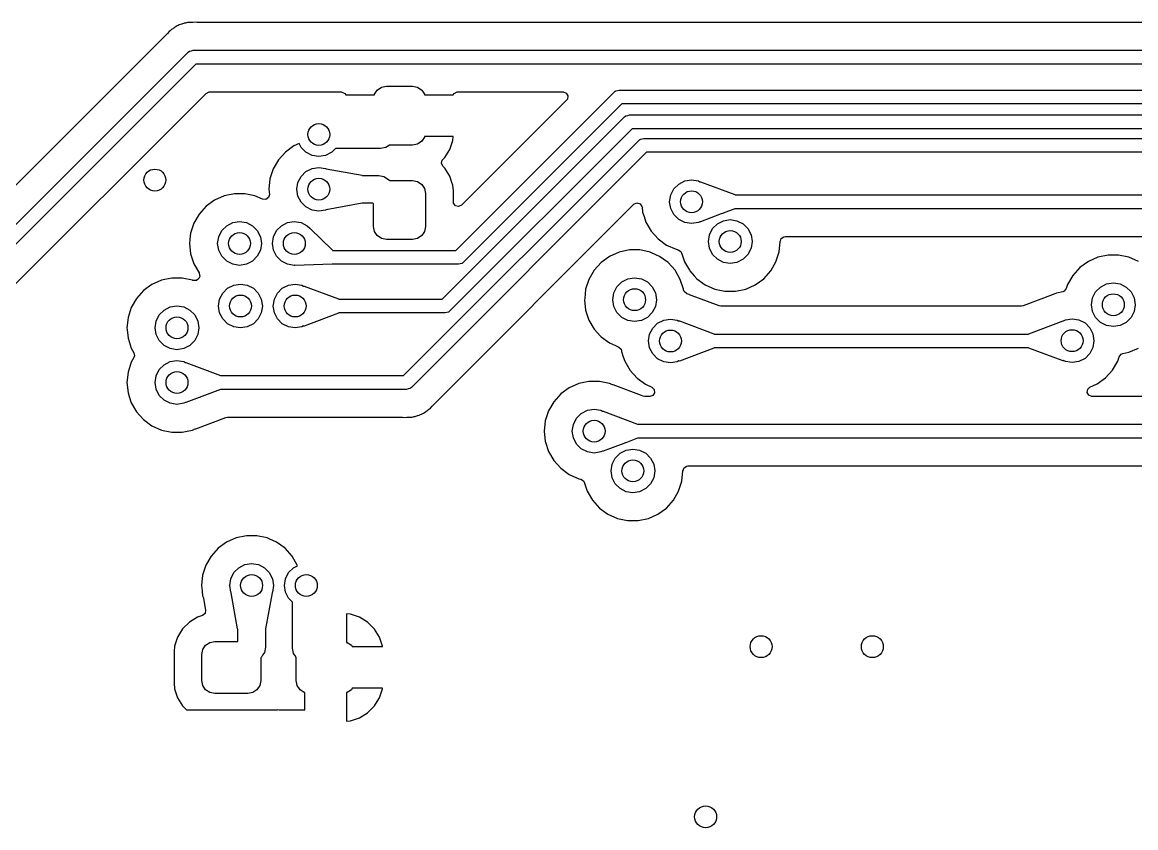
# Model space of a CAD drawing. Extents: x 106.8 to 191.4, y -142.2 to -57.6.
# Drawn here: x 126.24 to 146.58, y -91.29 to -76.58 of the extents above; entities that cross this region are included whole.
import ezdxf

# ---------------------------------------------------------------- set-up
doc = ezdxf.new("R2010")
doc.units = 0
doc.layers.add('BLACK', color=7, linetype='CONTINUOUS')

msp = doc.modelspace()

# ---------------------------------------------------------------- linework, layer by layer
at = {"layer": 'BLACK', "linetype": 'CONTINUOUS'}
for p, q in [((129.054, -76.6547), (129.016, -76.6818)), ((129.075, -76.6461), (129.054, -76.6547)), ((129.088, -76.64), (129.075, -76.6461)), ((129.108, -76.6281), (129.088, -76.64)), ((129.152, -76.6152), (129.108, -76.6281)), ((129.16, -76.6126), (129.152, -76.6152)), ((129.203, -76.5956), (129.16, -76.6126)), ((129.226, -76.5926), (129.203, -76.5956)), ((129.24, -76.5898), (129.226, -76.5926)), ((129.262, -76.5833), (129.24, -76.5898)), ((129.308, -76.5819), (129.262, -76.5833)), ((129.317, -76.5812), (129.308, -76.5819)), ((129.32, -76.5808), (129.317, -76.5812)), ((129.322, -76.5805), (129.32, -76.5808)), ((129.32, -76.5808), (129.32, -76.5808)), ((129.351, -76.5805), (129.322, -76.5805)), ((129.354, -76.5805), (129.351, -76.5805)), ((129.357, -76.5804), (129.354, -76.5805)), ((129.423, -76.5783), (129.357, -76.5804)), ((129.423, -76.5784), (129.423, -76.5783)), ((129.423, -76.5783), (129.423, -76.5783)), ((129.442, -76.5805), (129.423, -76.5784)), ((155.496, -76.5805), (129.442, -76.5805)), ((128.889, -76.7908), (124.383, -81.2962)), ((128.894, -76.7846), (128.889, -76.7908)), ((128.924, -76.7491), (128.894, -76.7846)), ((128.943, -76.7353), (128.924, -76.7491)), ((128.953, -76.7264), (128.943, -76.7353)), ((128.97, -76.7099), (128.953, -76.7264)), ((129.009, -76.6864), (128.97, -76.7099)), ((129.016, -76.6818), (129.009, -76.6864)), ((124.568, -81.8304), (129.273, -77.1262)), ((129.273, -77.1262), (129.291, -77.1126)), ((129.291, -77.1126), (129.294, -77.1092)), ((129.294, -77.1092), (129.296, -77.1084)), ((129.296, -77.1084), (129.301, -77.1045)), ((129.301, -77.1045), (129.332, -77.0979)), ((129.332, -77.0979), (129.362, -77.089)), ((129.362, -77.089), (156.644, -77.089)), ((129.415, -77.343), (124.711, -82.0472)), ((156.646, -77.343), (129.415, -77.343)), ((125.094, -82.3827), (129.6, -77.8772)), ((129.6, -77.8772), (129.654, -77.8518)), ((129.654, -77.8518), (129.662, -77.8515)), ((129.662, -77.8515), (132.068, -77.8515)), ((132.068, -77.8515), (132.124, -77.8721)), ((132.124, -77.8721), (132.133, -77.8805)), ((132.133, -77.8805), (132.153, -77.9029)), ((132.676, -77.893), (132.728, -77.816)), ((132.728, -77.816), (132.805, -77.7645)), ((132.805, -77.7645), (132.896, -77.7464)), ((132.896, -77.7464), (133.371, -77.7464)), ((133.371, -77.7464), (133.461, -77.7645)), ((133.461, -77.7645), (133.539, -77.816)), ((133.539, -77.816), (133.59, -77.893)), ((134.113, -77.9029), (134.133, -77.8805)), ((134.133, -77.8805), (134.186, -77.8523)), ((134.16, -80.7466), (137.053, -77.8532)), ((134.186, -77.8523), (134.198, -77.8515)), ((134.198, -77.8515), (136.124, -77.8515)), ((136.124, -77.8515), (136.18, -77.8721)), ((136.18, -77.8721), (136.21, -77.9241)), ((137.053, -77.8532), (137.072, -77.8396)), ((137.072, -77.8396), (137.075, -77.8362)), ((137.075, -77.8362), (137.077, -77.8354)), ((137.077, -77.8354), (137.082, -77.8315)), ((137.082, -77.8315), (137.113, -77.8249)), ((137.113, -77.8249), (137.143, -77.816)), ((137.143, -77.816), (161.665, -77.816)), ((132.153, -77.9029), (132.674, -77.9029)), ((132.674, -77.9029), (132.676, -77.893)), ((133.59, -77.893), (133.592, -77.9029)), ((133.592, -77.9029), (134.113, -77.9029)), ((136.186, -78.0016), (134.267, -79.9208)), ((137.196, -78.07), (134.302, -80.9634)), ((136.2, -77.9834), (136.186, -78.0016)), ((136.21, -77.9241), (136.2, -77.9834)), ((161.718, -78.07), (137.196, -78.07)), ((137.26, -78.2936), (137.263, -78.2902)), ((137.263, -78.2902), (137.265, -78.2894)), ((137.265, -78.2894), (137.27, -78.2855)), ((137.27, -78.2855), (137.301, -78.2789)), ((137.301, -78.2789), (137.331, -78.27)), ((137.331, -78.27), (162.845, -78.27)), ((133.913, -81.6356), (137.241, -78.3072)), ((137.241, -78.3072), (137.26, -78.2936)), ((133.59, -78.6748), (133.539, -78.7518)), ((133.592, -78.6649), (133.59, -78.6748)), ((134.113, -78.6649), (133.592, -78.6649)), ((137.384, -78.524), (134.055, -81.8524)), ((134.106, -78.7357), (134.113, -78.6649)), ((162.915, -78.524), (137.384, -78.524)), ((137.563, -78.7083), (137.593, -78.6994)), ((137.593, -78.6994), (164.499, -78.6994)), ((131.203, -78.8379), (131.049, -78.9501)), ((131.301, -78.7945), (131.203, -78.8379)), ((131.336, -78.8646), (131.301, -78.7945)), ((131.425, -78.9531), (131.336, -78.8646)), ((131.965, -78.8835), (131.895, -78.9531)), ((132.788, -78.8835), (131.965, -78.8835)), ((132.885, -78.8642), (132.788, -78.8835)), ((132.949, -78.8214), (132.885, -78.8642)), ((133.371, -78.8214), (132.949, -78.8214)), ((133.207, -83.0326), (137.503, -78.7366)), ((133.461, -78.8033), (133.371, -78.8214)), ((133.539, -78.7518), (133.461, -78.8033)), ((133.959, -79.0494), (134.051, -78.9011)), ((134.051, -78.9011), (134.106, -78.7357)), ((137.503, -78.7366), (137.522, -78.723)), ((137.522, -78.723), (137.525, -78.7196)), ((137.525, -78.7196), (137.527, -78.7188)), ((137.527, -78.7188), (137.532, -78.7149)), ((137.532, -78.7149), (137.563, -78.7083)), ((130.921, -79.0921), (130.825, -79.2574)), ((131.049, -78.9501), (130.921, -79.0921)), ((131.536, -79.0099), (131.425, -78.9531)), ((131.66, -79.0295), (131.536, -79.0099)), ((131.784, -79.0099), (131.66, -79.0295)), ((131.895, -78.9531), (131.784, -79.0099)), ((137.646, -78.9534), (133.35, -83.2494)), ((133.899, -79.1537), (133.915, -79.0956)), ((133.915, -79.0956), (133.925, -79.0839)), ((133.925, -79.0839), (133.959, -79.0494)), ((164.495, -78.9534), (137.646, -78.9534)), ((130.825, -79.2574), (130.766, -79.4391)), ((131.336, -79.3939), (131.425, -79.3054)), ((131.425, -79.3054), (131.536, -79.2486)), ((131.536, -79.2486), (131.66, -79.229)), ((131.66, -79.229), (131.784, -79.2486)), ((131.784, -79.2486), (131.793, -79.2532)), ((131.793, -79.2532), (132.45, -79.3732)), ((133.925, -79.2082), (133.899, -79.1537)), ((133.96, -79.2431), (133.925, -79.2082)), ((134.051, -79.3915), (133.96, -79.2431)), ((130.766, -79.4391), (130.746, -79.629)), ((131.26, -79.629), (131.279, -79.5054)), ((131.279, -79.5054), (131.336, -79.3939)), ((132.45, -79.3732), (132.453, -79.375)), ((132.453, -79.375), (132.753, -79.375)), ((132.753, -79.375), (132.85, -79.3943)), ((132.85, -79.3943), (132.933, -79.4494)), ((132.933, -79.4494), (132.955, -79.4714)), ((132.955, -79.4714), (133.371, -79.4714)), ((133.371, -79.4714), (133.461, -79.4895)), ((133.461, -79.4895), (133.539, -79.541)), ((134.089, -79.5055), (134.051, -79.3915)), ((134.051, -79.3915), (134.051, -79.3915)), ((134.106, -79.557), (134.089, -79.5055)), ((138.232, -79.534), (138.343, -79.4772)), ((138.343, -79.4772), (138.467, -79.4576)), ((138.467, -79.4576), (138.591, -79.4772)), ((138.591, -79.4772), (138.621, -79.4928)), ((138.621, -79.4928), (138.622, -79.4921)), ((138.622, -79.4921), (138.631, -79.492)), ((138.631, -79.492), (139.26, -79.7278)), ((130.117, -79.7111), (129.93, -79.7508)), ((130.308, -79.7111), (130.117, -79.7111)), ((130.494, -79.7508), (130.308, -79.7111)), ((130.746, -79.629), (130.756, -79.7231)), ((131.279, -79.7526), (131.26, -79.629)), ((133.539, -79.541), (133.59, -79.618)), ((133.59, -79.618), (133.608, -79.7089)), ((133.608, -79.7089), (133.608, -80.3089)), ((134.117, -79.6592), (134.106, -79.557)), ((134.117, -79.7747), (134.117, -79.6592)), ((138.087, -79.734), (138.143, -79.6225)), ((138.143, -79.6225), (138.232, -79.534)), ((129.755, -79.8285), (129.601, -79.9407)), ((129.93, -79.7508), (129.755, -79.8285)), ((130.633, -79.8126), (130.494, -79.7508)), ((130.693, -79.8168), (130.633, -79.8126)), ((130.742, -79.7814), (130.693, -79.8168)), ((130.756, -79.7231), (130.742, -79.7814)), ((131.336, -79.8641), (131.279, -79.7526)), ((131.425, -79.9526), (131.336, -79.8641)), ((132.45, -79.8848), (131.793, -80.0048)), ((132.454, -79.883), (132.45, -79.8848)), ((132.648, -79.883), (132.454, -79.883)), ((132.658, -79.8931), (132.648, -79.883)), ((132.658, -80.3089), (132.658, -79.8931)), ((133.734, -83.5849), (137.414, -79.904)), ((134.117, -79.8587), (134.117, -79.7747)), ((134.12, -79.8814), (134.117, -79.8587)), ((134.154, -79.9307), (134.12, -79.8814)), ((137.414, -79.904), (137.469, -79.8786)), ((137.469, -79.8786), (137.527, -79.8941)), ((137.527, -79.8941), (137.562, -79.9434)), ((138.067, -79.8576), (138.087, -79.734)), ((138.087, -79.9812), (138.067, -79.8576)), ((139.26, -79.7278), (139.263, -79.7306)), ((139.263, -79.7306), (152.531, -79.7306)), ((129.473, -80.0827), (129.378, -80.248)), ((129.601, -79.9407), (129.473, -80.0827)), ((131.536, -80.0094), (131.425, -79.9526)), ((131.66, -80.029), (131.536, -80.0094)), ((131.784, -80.0094), (131.66, -80.029)), ((131.793, -80.0048), (131.784, -80.0094)), ((134.212, -79.9462), (134.154, -79.9307)), ((134.267, -79.9208), (134.212, -79.9462)), ((137.562, -79.9434), (137.564, -79.9569)), ((137.564, -79.9569), (137.574, -80.0475)), ((137.574, -80.0475), (137.599, -80.1248)), ((138.143, -80.0927), (138.087, -79.9812)), ((138.232, -80.1812), (138.143, -80.0927)), ((139.01, -80.0809), (138.631, -80.2232)), ((139.011, -80.0808), (139.01, -80.0809)), ((139.032, -80.0717), (139.011, -80.0808)), ((139.036, -80.0702), (139.032, -80.0717)), ((139.039, -80.0698), (139.036, -80.0702)), ((139.036, -80.0702), (139.036, -80.0702)), ((139.036, -80.0702), (139.036, -80.0702)), ((139.042, -80.0692), (139.039, -80.0698)), ((139.26, -79.9874), (139.042, -80.0692)), ((139.264, -79.9848), (139.26, -79.9874)), ((152.479, -79.9846), (139.264, -79.9846)), ((139.264, -79.9846), (139.264, -79.9848)), ((129.378, -80.248), (129.319, -80.4297)), ((129.888, -80.3845), (129.977, -80.296)), ((129.977, -80.296), (130.088, -80.2392)), ((130.088, -80.2392), (130.212, -80.2196)), ((130.212, -80.2196), (130.336, -80.2392)), ((130.336, -80.2392), (130.447, -80.296)), ((130.447, -80.296), (130.536, -80.3845)), ((130.888, -80.3845), (130.976, -80.296)), ((130.976, -80.296), (131.088, -80.2392)), ((131.088, -80.2392), (131.212, -80.2196)), ((131.212, -80.2196), (131.335, -80.2392)), ((131.335, -80.2392), (131.447, -80.296)), ((131.447, -80.296), (131.493, -80.3422)), ((132.676, -80.3998), (132.658, -80.3089)), ((133.608, -80.3089), (133.59, -80.3998)), ((137.599, -80.1248), (137.633, -80.2292)), ((137.633, -80.2292), (137.728, -80.3945)), ((138.343, -80.238), (138.232, -80.1812)), ((138.467, -80.2576), (138.343, -80.238)), ((138.591, -80.238), (138.467, -80.2576)), ((138.621, -80.2224), (138.591, -80.238)), ((138.622, -80.2229), (138.621, -80.2224)), ((138.631, -80.2232), (138.622, -80.2229)), ((138.85, -80.349), (138.939, -80.2605)), ((138.939, -80.2605), (139.05, -80.2037)), ((139.05, -80.2037), (139.174, -80.1841)), ((139.174, -80.1841), (139.297, -80.2037)), ((139.297, -80.2037), (139.409, -80.2605)), ((139.409, -80.2605), (139.497, -80.349)), ((129.319, -80.4297), (129.306, -80.5461)), ((129.812, -80.6196), (129.832, -80.496)), ((129.832, -80.496), (129.888, -80.3845)), ((130.536, -80.3845), (130.593, -80.496)), ((130.593, -80.496), (130.612, -80.6196)), ((130.812, -80.6196), (130.831, -80.496)), ((130.831, -80.496), (130.888, -80.3845)), ((131.493, -80.3422), (131.495, -80.3415)), ((131.495, -80.3415), (131.503, -80.3448)), ((131.503, -80.3448), (131.91, -80.7432)), ((132.728, -80.4768), (132.676, -80.3998)), ((132.805, -80.5283), (132.728, -80.4768)), ((132.896, -80.5464), (132.805, -80.5283)), ((133.461, -80.5283), (133.371, -80.5464)), ((133.539, -80.4768), (133.461, -80.5283)), ((133.59, -80.3998), (133.539, -80.4768)), ((137.728, -80.3945), (137.856, -80.5365)), ((138.774, -80.5841), (138.793, -80.4605)), ((138.793, -80.4605), (138.85, -80.349)), ((139.497, -80.349), (139.554, -80.4605)), ((139.554, -80.4605), (139.574, -80.5841)), ((140.103, -80.5319), (140.151, -80.4965)), ((140.151, -80.4965), (140.175, -80.4931)), ((140.175, -80.4931), (152.232, -80.4931)), ((129.306, -80.5461), (129.299, -80.6196)), ((129.299, -80.6196), (129.319, -80.8095)), ((129.832, -80.7432), (129.812, -80.6196)), ((130.612, -80.6196), (130.593, -80.7432)), ((130.831, -80.7432), (130.812, -80.6196)), ((133.371, -80.5464), (132.896, -80.5464)), ((137.856, -80.5365), (138.01, -80.6487)), ((138.01, -80.6487), (138.185, -80.7264)), ((138.185, -80.7264), (138.221, -80.7341)), ((138.793, -80.7077), (138.774, -80.5841)), ((138.85, -80.8192), (138.793, -80.7077)), ((139.554, -80.7077), (139.497, -80.8192)), ((139.574, -80.5841), (139.554, -80.7077)), ((140.067, -80.774), (140.087, -80.5841)), ((140.087, -80.5841), (140.088, -80.5749)), ((140.087, -80.5841), (140.087, -80.5841)), ((140.088, -80.5749), (140.092, -80.5753)), ((140.092, -80.5753), (140.103, -80.5319)), ((129.319, -80.8095), (129.378, -80.9912)), ((129.888, -80.8547), (129.832, -80.7432)), ((129.977, -80.9432), (129.888, -80.8547)), ((130.536, -80.8547), (130.447, -80.9432)), ((130.593, -80.7432), (130.536, -80.8547)), ((130.888, -80.8547), (130.831, -80.7432)), ((130.976, -80.9432), (130.888, -80.8547)), ((131.91, -80.7432), (131.912, -80.7466)), ((131.912, -80.7466), (134.16, -80.7466)), ((136.97, -80.8559), (136.815, -80.9681)), ((137.144, -80.7782), (136.97, -80.8559)), ((137.331, -80.7385), (137.144, -80.7782)), ((137.522, -80.7385), (137.331, -80.7385)), ((137.709, -80.7782), (137.522, -80.7385)), ((137.827, -80.8307), (137.709, -80.7782)), ((137.883, -80.8559), (137.827, -80.8307)), ((138.038, -80.9681), (137.883, -80.8559)), ((138.221, -80.7341), (138.272, -80.766)), ((138.272, -80.766), (138.286, -80.7929)), ((138.286, -80.7929), (138.339, -80.9557)), ((138.939, -80.9077), (138.85, -80.8192)), ((139.05, -80.9645), (138.939, -80.9077)), ((139.409, -80.9077), (139.297, -80.9645)), ((139.497, -80.8192), (139.409, -80.9077)), ((140.008, -80.9557), (140.067, -80.774)), ((145.889, -80.8704), (145.714, -80.948)), ((146.075, -80.8307), (145.889, -80.8704)), ((146.266, -80.8307), (146.075, -80.8307)), ((146.453, -80.8704), (146.266, -80.8307)), ((146.628, -80.948), (146.453, -80.8704)), ((146.453, -80.8704), (146.453, -80.8704)), ((129.378, -80.9912), (129.473, -81.1565)), ((130.088, -81), (129.977, -80.9432)), ((130.212, -81.0196), (130.088, -81)), ((130.336, -81), (130.212, -81.0196)), ((130.447, -80.9432), (130.336, -81)), ((131.088, -81), (130.976, -80.9432)), ((131.212, -81.0196), (131.088, -81)), ((131.221, -81.0182), (131.212, -81.0196)), ((131.224, -81.0193), (131.221, -81.0182)), ((131.902, -81.0009), (131.224, -81.0193)), ((131.903, -81.0006), (131.902, -81.0009)), ((134.213, -81.0006), (131.903, -81.0006)), ((134.243, -80.9917), (134.213, -81.0006)), ((134.273, -80.9851), (134.243, -80.9917)), ((134.279, -80.9812), (134.273, -80.9851)), ((134.281, -80.9804), (134.279, -80.9812)), ((134.284, -80.977), (134.281, -80.9804)), ((134.302, -80.9634), (134.284, -80.977)), ((136.688, -81.11), (136.592, -81.2754)), ((136.815, -80.9681), (136.688, -81.11)), ((138.166, -81.11), (138.038, -80.9681)), ((138.261, -81.2754), (138.166, -81.11)), ((138.339, -80.9557), (138.355, -80.9835)), ((138.355, -80.9835), (138.428, -81.11)), ((138.428, -81.11), (138.435, -81.121)), ((138.435, -81.121), (138.516, -81.2117)), ((139.174, -80.9841), (139.05, -80.9645)), ((139.297, -80.9645), (139.174, -80.9841)), ((139.785, -81.263), (139.913, -81.121)), ((139.913, -81.121), (140.008, -80.9557)), ((145.56, -81.0603), (145.432, -81.2022)), ((145.714, -80.948), (145.56, -81.0603)), ((128.787, -81.2913), (128.612, -81.369)), ((128.974, -81.2516), (128.787, -81.2913)), ((129.165, -81.2516), (128.974, -81.2516)), ((129.351, -81.2913), (129.165, -81.2516)), ((129.359, -81.2946), (129.351, -81.2913)), ((129.351, -81.2913), (129.351, -81.2913)), ((129.365, -81.2969), (129.359, -81.2946)), ((129.425, -81.2969), (129.365, -81.2969)), ((129.471, -81.2583), (129.425, -81.2969)), ((129.476, -81.2493), (129.471, -81.2583)), ((129.473, -81.1565), (129.473, -81.1565)), ((129.473, -81.1565), (129.476, -81.1614)), ((129.476, -81.1614), (129.486, -81.2206)), ((129.486, -81.2206), (129.476, -81.2493)), ((136.592, -81.2754), (136.533, -81.4571)), ((137.103, -81.4119), (137.192, -81.3234)), ((137.192, -81.3234), (137.303, -81.2666)), ((137.303, -81.2666), (137.427, -81.247)), ((137.427, -81.247), (137.55, -81.2666)), ((137.55, -81.2666), (137.662, -81.3234)), ((137.662, -81.3234), (137.75, -81.4119)), ((138.32, -81.4571), (138.261, -81.2754)), ((138.516, -81.2117), (138.563, -81.263)), ((138.563, -81.263), (138.717, -81.3752)), ((139.631, -81.3752), (139.785, -81.263)), ((145.432, -81.2022), (145.336, -81.3676)), ((146.047, -81.3587), (146.171, -81.3392)), ((146.171, -81.3392), (146.294, -81.3587)), ((128.458, -81.4812), (128.33, -81.6232)), ((128.612, -81.369), (128.458, -81.4812)), ((129.848, -81.639), (129.905, -81.5275)), ((129.905, -81.5275), (129.993, -81.439)), ((129.993, -81.439), (130.105, -81.3822)), ((130.105, -81.3822), (130.229, -81.3626)), ((130.229, -81.3626), (130.352, -81.3822)), ((130.352, -81.3822), (130.464, -81.439)), ((130.464, -81.439), (130.552, -81.5275)), ((130.552, -81.5275), (130.609, -81.639)), ((130.848, -81.639), (130.904, -81.5275)), ((130.904, -81.5275), (130.993, -81.439)), ((130.993, -81.439), (131.104, -81.3822)), ((131.104, -81.3822), (131.228, -81.3626)), ((131.228, -81.3626), (131.352, -81.3822)), ((131.352, -81.3822), (131.382, -81.3978)), ((131.382, -81.3978), (131.383, -81.3971)), ((131.383, -81.3971), (131.392, -81.397)), ((131.392, -81.397), (132.021, -81.6328)), ((136.533, -81.4571), (136.515, -81.6278)), ((137.027, -81.647), (137.046, -81.5234)), ((137.046, -81.5234), (137.103, -81.4119)), ((137.75, -81.4119), (137.807, -81.5234)), ((137.807, -81.5234), (137.827, -81.647)), ((138.321, -81.4654), (138.32, -81.4571)), ((138.33, -81.4948), (138.321, -81.4654)), ((138.373, -81.5365), (138.33, -81.4948)), ((138.38, -81.5397), (138.373, -81.5365)), ((138.388, -81.543), (138.38, -81.5397)), ((138.425, -81.5549), (138.388, -81.543)), ((138.717, -81.3752), (138.892, -81.4529)), ((138.892, -81.4529), (139.078, -81.4926)), ((139.078, -81.4926), (139.269, -81.4926)), ((139.269, -81.4926), (139.456, -81.4529)), ((139.456, -81.4529), (139.631, -81.3752)), ((145.101, -81.5422), (145.085, -81.5476)), ((145.135, -81.5272), (145.101, -81.5422)), ((145.246, -81.5037), (145.135, -81.5272)), ((145.274, -81.4922), (145.246, -81.5037)), ((145.311, -81.4449), (145.274, -81.4922)), ((145.336, -81.3676), (145.311, -81.4449)), ((145.79, -81.6156), (145.847, -81.5041)), ((145.847, -81.5041), (145.936, -81.4156)), ((145.936, -81.4156), (146.047, -81.3587)), ((146.294, -81.3587), (146.406, -81.4156)), ((146.406, -81.4156), (146.494, -81.5041)), ((146.494, -81.5041), (146.551, -81.6156)), ((128.33, -81.6232), (128.235, -81.7885)), ((129.829, -81.7626), (129.848, -81.639)), ((130.609, -81.639), (130.629, -81.7626)), ((130.828, -81.7626), (130.848, -81.639)), ((132.021, -81.6328), (132.024, -81.6356)), ((132.024, -81.6356), (133.913, -81.6356)), ((136.515, -81.6278), (136.513, -81.647)), ((136.513, -81.647), (136.533, -81.8369)), ((137.046, -81.7706), (137.027, -81.647)), ((137.827, -81.647), (137.807, -81.7706)), ((138.426, -81.5552), (138.425, -81.5549)), ((138.425, -81.5549), (138.425, -81.5549)), ((138.427, -81.5555), (138.426, -81.5552)), ((138.974, -81.7605), (138.427, -81.5555)), ((138.427, -81.5555), (138.427, -81.5555)), ((145.07, -81.5512), (144.526, -81.7603)), ((145.085, -81.5476), (145.07, -81.5512)), ((145.771, -81.7392), (145.79, -81.6156)), ((145.79, -81.8628), (145.771, -81.7392)), ((146.551, -81.6156), (146.571, -81.7392)), ((146.571, -81.7392), (146.551, -81.8628)), ((128.235, -81.7885), (128.176, -81.9702)), ((128.689, -82.0365), (128.745, -81.925)), ((128.745, -81.925), (128.834, -81.8365)), ((128.834, -81.8365), (128.945, -81.7797)), ((128.945, -81.7797), (129.069, -81.7601)), ((129.069, -81.7601), (129.193, -81.7797)), ((129.193, -81.7797), (129.304, -81.8365)), ((129.304, -81.8365), (129.393, -81.925)), ((129.393, -81.925), (129.45, -82.0365)), ((129.848, -81.8862), (129.829, -81.7626)), ((129.905, -81.9977), (129.848, -81.8862)), ((130.609, -81.8862), (130.552, -81.9977)), ((130.629, -81.7626), (130.609, -81.8862)), ((130.848, -81.8862), (130.828, -81.7626)), ((130.904, -81.9977), (130.848, -81.8862)), ((132.021, -81.8924), (131.392, -82.1282)), ((132.025, -81.8898), (132.021, -81.8924)), ((133.966, -81.8896), (132.025, -81.8896)), ((132.025, -81.8896), (132.025, -81.8898)), ((133.996, -81.8807), (133.966, -81.8896)), ((134.027, -81.8741), (133.996, -81.8807)), ((134.032, -81.8702), (134.027, -81.8741)), ((134.034, -81.8694), (134.032, -81.8702)), ((134.037, -81.866), (134.034, -81.8694)), ((134.055, -81.8524), (134.037, -81.866)), ((136.533, -81.8369), (136.592, -82.0185)), ((137.103, -81.8821), (137.046, -81.7706)), ((137.192, -81.9706), (137.103, -81.8821)), ((137.75, -81.8821), (137.662, -81.9706)), ((137.807, -81.7706), (137.75, -81.8821)), ((139.004, -81.7661), (138.974, -81.7605)), ((144.494, -81.7661), (139.004, -81.7661)), ((144.526, -81.7603), (144.494, -81.7661)), ((145.847, -81.9743), (145.79, -81.8628)), ((146.551, -81.8628), (146.494, -81.9743)), ((128.17, -82.0185), (128.156, -82.1601)), ((128.176, -81.9702), (128.17, -82.0185)), ((128.669, -82.1601), (128.689, -82.0365)), ((129.45, -82.0365), (129.469, -82.1601)), ((129.993, -82.0862), (129.905, -81.9977)), ((130.105, -82.143), (129.993, -82.0862)), ((130.229, -82.1626), (130.105, -82.143)), ((130.352, -82.143), (130.229, -82.1626)), ((130.464, -82.0862), (130.352, -82.143)), ((130.552, -81.9977), (130.464, -82.0862)), ((130.993, -82.0862), (130.904, -81.9977)), ((131.104, -82.143), (130.993, -82.0862)), ((131.228, -82.1626), (131.104, -82.143)), ((131.352, -82.143), (131.228, -82.1626)), ((131.382, -82.1274), (131.352, -82.143)), ((131.383, -82.1279), (131.382, -82.1274)), ((131.392, -82.1282), (131.383, -82.1279)), ((136.592, -82.0185), (136.688, -82.1839)), ((137.303, -82.0274), (137.192, -81.9706)), ((137.427, -82.047), (137.303, -82.0274)), ((137.55, -82.0274), (137.427, -82.047)), ((137.662, -81.9706), (137.55, -82.0274)), ((137.758, -82.1665), (137.847, -82.078)), ((137.847, -82.078), (137.958, -82.0212)), ((137.958, -82.0212), (138.082, -82.0016)), ((138.082, -82.0016), (138.206, -82.0212)), ((138.206, -82.0212), (138.236, -82.0369)), ((138.236, -82.0369), (138.237, -82.0361)), ((138.237, -82.0361), (138.246, -82.036)), ((138.246, -82.036), (138.875, -82.2718)), ((144.626, -82.2717), (145.254, -82.0305)), ((145.254, -82.0305), (145.263, -82.0308)), ((145.263, -82.0312), (145.294, -82.0156)), ((145.263, -82.0308), (145.263, -82.0312)), ((145.294, -82.0156), (145.417, -81.996)), ((145.417, -81.996), (145.541, -82.0156)), ((145.541, -82.0156), (145.653, -82.0724)), ((145.653, -82.0724), (145.741, -82.1609)), ((145.936, -82.0628), (145.847, -81.9743)), ((146.047, -82.1196), (145.936, -82.0628)), ((146.171, -82.1392), (146.047, -82.1196)), ((146.294, -82.1196), (146.171, -82.1392)), ((146.406, -82.0628), (146.294, -82.1196)), ((146.494, -81.9743), (146.406, -82.0628)), ((128.156, -82.1601), (128.16, -82.2)), ((128.16, -82.2), (128.176, -82.35)), ((128.176, -82.35), (128.235, -82.5317)), ((128.689, -82.2837), (128.669, -82.1601)), ((128.745, -82.3952), (128.689, -82.2837)), ((129.45, -82.2837), (129.393, -82.3952)), ((129.469, -82.1601), (129.45, -82.2837)), ((136.688, -82.1839), (136.752, -82.2549)), ((136.752, -82.2549), (136.796, -82.3044)), ((136.796, -82.3044), (136.815, -82.3259)), ((136.815, -82.3259), (136.97, -82.4381)), ((137.682, -82.4016), (137.702, -82.278)), ((137.702, -82.278), (137.758, -82.1665)), ((138.875, -82.2718), (138.878, -82.2746)), ((138.878, -82.2746), (144.622, -82.2746)), ((144.622, -82.2744), (144.626, -82.2717)), ((144.622, -82.2746), (144.622, -82.2744)), ((145.741, -82.1609), (145.798, -82.2724)), ((145.798, -82.2724), (145.817, -82.396)), ((128.235, -82.5317), (128.283, -82.6159)), ((128.834, -82.4837), (128.745, -82.3952)), ((128.945, -82.5405), (128.834, -82.4837)), ((129.069, -82.5601), (128.945, -82.5405)), ((129.193, -82.5405), (129.069, -82.5601)), ((129.304, -82.4837), (129.193, -82.5405)), ((129.393, -82.3952), (129.304, -82.4837)), ((136.97, -82.4381), (137.08, -82.487)), ((137.08, -82.487), (137.136, -82.5121)), ((137.136, -82.5121), (137.179, -82.5538)), ((137.179, -82.5538), (137.188, -82.5832)), ((137.702, -82.5252), (137.682, -82.4016)), ((137.758, -82.6367), (137.702, -82.5252)), ((138.875, -82.5314), (138.246, -82.7672)), ((138.879, -82.5288), (138.875, -82.5314)), ((144.623, -82.5286), (138.879, -82.5286)), ((138.879, -82.5286), (138.879, -82.5288)), ((144.626, -82.5314), (144.623, -82.5286)), ((145.236, -82.7552), (144.626, -82.5314)), ((145.798, -82.5196), (145.741, -82.6311)), ((145.817, -82.396), (145.798, -82.5196)), ((146.453, -82.608), (146.628, -82.5303)), ((128.283, -82.7038), (128.235, -82.788)), ((128.283, -82.6159), (128.294, -82.6751)), ((128.294, -82.6751), (128.283, -82.7038)), ((128.945, -82.7792), (129.069, -82.7596)), ((129.069, -82.7596), (129.193, -82.7792)), ((137.188, -82.5832), (137.189, -82.5915)), ((137.189, -82.5915), (137.221, -82.6903)), ((137.221, -82.6903), (137.248, -82.7732)), ((137.847, -82.7252), (137.758, -82.6367)), ((137.958, -82.782), (137.847, -82.7252)), ((138.236, -82.7664), (138.206, -82.782)), ((138.237, -82.7669), (138.236, -82.7664)), ((138.246, -82.7672), (138.237, -82.7669)), ((145.254, -82.7617), (145.236, -82.7552)), ((145.262, -82.7615), (145.254, -82.7617)), ((145.263, -82.7608), (145.262, -82.7615)), ((145.294, -82.7764), (145.263, -82.7608)), ((145.653, -82.7196), (145.541, -82.7764)), ((145.741, -82.6311), (145.653, -82.7196)), ((146.252, -82.7676), (146.277, -82.6903)), ((146.277, -82.6903), (146.314, -82.6429)), ((146.314, -82.6429), (146.342, -82.6315)), ((146.342, -82.6315), (146.453, -82.608)), ((128.176, -82.9697), (128.156, -83.1596)), ((128.235, -82.788), (128.176, -82.9697)), ((128.689, -83.036), (128.745, -82.9245)), ((128.745, -82.9245), (128.834, -82.836)), ((128.834, -82.836), (128.945, -82.7792)), ((129.193, -82.7792), (129.223, -82.7948)), ((129.223, -82.7948), (129.224, -82.7941)), ((129.224, -82.7941), (129.233, -82.794)), ((129.233, -82.794), (129.862, -83.0298)), ((137.248, -82.7732), (137.343, -82.9385)), ((137.343, -82.9385), (137.471, -83.0805)), ((138.082, -82.8016), (137.958, -82.782)), ((138.206, -82.782), (138.082, -82.8016)), ((145.417, -82.796), (145.294, -82.7764)), ((145.541, -82.7764), (145.417, -82.796)), ((146.029, -83.0749), (146.157, -82.9329)), ((146.157, -82.9329), (146.252, -82.7676)), ((128.156, -83.1596), (128.176, -83.3495)), ((128.669, -83.1596), (128.689, -83.036)), ((128.689, -83.2832), (128.669, -83.1596)), ((129.862, -83.0298), (129.865, -83.0326)), ((129.865, -83.0326), (133.207, -83.0326)), ((136.594, -83.1401), (136.407, -83.1798)), ((136.785, -83.1401), (136.594, -83.1401)), ((136.971, -83.1798), (136.785, -83.1401)), ((137.471, -83.0805), (137.625, -83.1927)), ((145.874, -83.1871), (146.029, -83.0749)), ((128.176, -83.3495), (128.196, -83.4131)), ((128.745, -83.3947), (128.689, -83.2832)), ((129.862, -83.2894), (129.233, -83.5252)), ((129.866, -83.2868), (129.862, -83.2894)), ((133.26, -83.2866), (129.866, -83.2866)), ((129.866, -83.2866), (129.866, -83.2868)), ((133.29, -83.2777), (133.26, -83.2866)), ((133.321, -83.2711), (133.29, -83.2777)), ((133.326, -83.2672), (133.321, -83.2711)), ((133.329, -83.2664), (133.326, -83.2672)), ((133.332, -83.263), (133.329, -83.2664)), ((133.35, -83.2494), (133.332, -83.263)), ((136.078, -83.3697), (135.95, -83.5117)), ((136.232, -83.2575), (136.078, -83.3697)), ((136.407, -83.1798), (136.232, -83.2575)), ((136.987, -83.1867), (136.971, -83.1798)), ((136.995, -83.19), (136.987, -83.1867)), ((137.032, -83.2019), (136.995, -83.19)), ((137.033, -83.2022), (137.032, -83.2019)), ((137.032, -83.2019), (137.032, -83.2019)), ((137.551, -83.3963), (137.033, -83.2022)), ((137.625, -83.1927), (137.743, -83.2449)), ((137.743, -83.2449), (137.786, -83.2867)), ((137.792, -83.3465), (137.758, -83.3963)), ((137.786, -83.2867), (137.792, -83.3465)), ((145.694, -83.3405), (145.704, -83.2812)), ((145.724, -83.3925), (145.694, -83.3405)), ((145.704, -83.2812), (145.744, -83.2449)), ((145.744, -83.2449), (145.874, -83.1871)), ((128.196, -83.4131), (128.235, -83.5312)), ((128.235, -83.5312), (128.33, -83.6965)), ((128.834, -83.4832), (128.745, -83.3947)), ((128.945, -83.54), (128.834, -83.4832)), ((129.069, -83.5596), (128.945, -83.54)), ((129.193, -83.54), (129.069, -83.5596)), ((129.223, -83.5244), (129.193, -83.54)), ((129.224, -83.5249), (129.223, -83.5244)), ((129.233, -83.5252), (129.224, -83.5249)), ((135.95, -83.5117), (135.855, -83.677)), ((137.581, -83.4075), (137.551, -83.3963)), ((137.611, -83.4131), (137.581, -83.4075)), ((137.707, -83.4131), (137.611, -83.4131)), ((137.758, -83.3963), (137.707, -83.4131)), ((145.78, -83.4131), (145.724, -83.3925)), ((151.822, -83.4131), (145.78, -83.4131)), ((128.33, -83.6965), (128.458, -83.8385)), ((133.383, -83.7857), (133.396, -83.783)), ((133.396, -83.783), (133.419, -83.78)), ((133.419, -83.78), (133.462, -83.763)), ((133.462, -83.763), (133.47, -83.7604)), ((133.47, -83.7604), (133.492, -83.7539)), ((133.492, -83.7539), (133.514, -83.7475)), ((133.514, -83.7475), (133.535, -83.7356)), ((133.514, -83.7475), (133.514, -83.7475)), ((133.535, -83.7356), (133.547, -83.7295)), ((133.547, -83.7295), (133.569, -83.7209)), ((133.569, -83.7209), (133.606, -83.6938)), ((133.606, -83.6938), (133.613, -83.6893)), ((133.613, -83.6893), (133.653, -83.6657)), ((133.653, -83.6657), (133.669, -83.6492)), ((133.669, -83.6492), (133.68, -83.6403)), ((133.68, -83.6403), (133.699, -83.6265)), ((133.699, -83.6265), (133.728, -83.591)), ((133.728, -83.591), (133.734, -83.5849)), ((135.855, -83.677), (135.796, -83.8587)), ((136.365, -83.8135), (136.454, -83.725)), ((136.454, -83.725), (136.565, -83.6682)), ((136.565, -83.6682), (136.689, -83.6486)), ((136.689, -83.6486), (136.813, -83.6682)), ((136.813, -83.6682), (136.843, -83.6838)), ((136.843, -83.6838), (136.844, -83.6831)), ((136.844, -83.6831), (136.853, -83.683)), ((136.853, -83.683), (137.482, -83.9188)), ((128.458, -83.8385), (128.612, -83.9507)), ((128.612, -83.9507), (128.787, -84.0284)), ((129.413, -84.006), (129.961, -83.8007)), ((129.961, -83.8007), (129.991, -83.7951)), ((129.991, -83.7951), (133.18, -83.7951)), ((133.18, -83.7951), (133.199, -83.7972)), ((133.199, -83.7972), (133.2, -83.7973)), ((133.2, -83.7973), (133.269, -83.7951)), ((133.269, -83.7951), (133.271, -83.7951)), ((133.271, -83.7951), (133.297, -83.7951)), ((133.297, -83.7951), (133.3, -83.7951)), ((133.3, -83.7951), (133.306, -83.7944)), ((133.306, -83.7944), (133.314, -83.7937)), ((133.314, -83.7937), (133.36, -83.7923)), ((133.36, -83.7923), (133.383, -83.7857)), ((135.796, -83.8587), (135.776, -84.0486)), ((136.289, -84.0486), (136.309, -83.925)), ((136.309, -83.925), (136.365, -83.8135)), ((137.482, -83.9188), (137.485, -83.9216)), ((137.485, -83.9216), (152.729, -83.9216)), ((128.787, -84.0284), (128.974, -84.0681)), ((128.974, -84.0681), (129.165, -84.0681)), ((129.165, -84.0681), (129.256, -84.0486)), ((129.256, -84.0486), (129.351, -84.0284)), ((129.351, -84.0284), (129.376, -84.0175)), ((129.376, -84.0175), (129.382, -84.0145)), ((129.382, -84.0145), (129.399, -84.009)), ((129.399, -84.009), (129.413, -84.006)), ((135.776, -84.0486), (135.796, -84.2385)), ((136.309, -84.1722), (136.289, -84.0486)), ((136.365, -84.2837), (136.309, -84.1722)), ((137.482, -84.1784), (137.264, -84.2602)), ((137.486, -84.1758), (137.482, -84.1784)), ((152.73, -84.1756), (137.486, -84.1756)), ((137.486, -84.1756), (137.486, -84.1758)), ((135.796, -84.2385), (135.798, -84.2476)), ((135.798, -84.2476), (135.855, -84.4202)), ((136.454, -84.3722), (136.365, -84.2837)), ((136.565, -84.429), (136.454, -84.3722)), ((137.232, -84.2719), (136.853, -84.4142)), ((137.233, -84.2718), (137.232, -84.2719)), ((137.254, -84.2627), (137.233, -84.2718)), ((137.258, -84.2612), (137.254, -84.2627)), ((137.261, -84.2608), (137.258, -84.2612)), ((137.258, -84.2612), (137.258, -84.2612)), ((137.258, -84.2612), (137.258, -84.2612)), ((137.264, -84.2602), (137.261, -84.2608)), ((137.272, -84.3947), (137.396, -84.3751)), ((137.396, -84.3751), (137.519, -84.3947)), ((135.855, -84.4202), (135.95, -84.5855)), ((135.95, -84.5855), (136.078, -84.7275)), ((136.689, -84.4486), (136.565, -84.429)), ((136.813, -84.429), (136.689, -84.4486)), ((136.843, -84.4134), (136.813, -84.429)), ((136.844, -84.4139), (136.843, -84.4134)), ((136.853, -84.4142), (136.844, -84.4139)), ((137.015, -84.6515), (137.072, -84.54)), ((137.072, -84.54), (137.161, -84.4515)), ((137.161, -84.4515), (137.272, -84.3947)), ((137.519, -84.3947), (137.631, -84.4515)), ((137.631, -84.4515), (137.719, -84.54)), ((137.719, -84.54), (137.776, -84.6515)), ((136.078, -84.7275), (136.232, -84.8397)), ((136.996, -84.7751), (137.015, -84.6515)), ((137.015, -84.8987), (136.996, -84.7751)), ((137.776, -84.6515), (137.796, -84.7751)), ((137.796, -84.7751), (137.776, -84.8987)), ((138.289, -84.965), (138.309, -84.7751)), ((138.309, -84.7751), (138.31, -84.7659)), ((138.309, -84.7751), (138.309, -84.7751)), ((138.31, -84.7659), (138.314, -84.7663)), ((138.314, -84.7663), (138.325, -84.7229)), ((138.325, -84.7229), (138.373, -84.6875)), ((138.373, -84.6875), (138.397, -84.6841)), ((138.397, -84.6841), (152.612, -84.6841)), ((136.232, -84.8397), (136.407, -84.9174)), ((136.407, -84.9174), (136.443, -84.9251)), ((136.443, -84.9251), (136.494, -84.957)), ((136.494, -84.957), (136.508, -84.9839)), ((136.508, -84.9839), (136.561, -85.1467)), ((137.072, -85.0102), (137.015, -84.8987)), ((137.776, -84.8987), (137.719, -85.0102)), ((138.23, -85.1467), (138.289, -84.965)), ((136.561, -85.1467), (136.577, -85.1732)), ((136.577, -85.1732), (136.657, -85.312)), ((137.161, -85.0987), (137.072, -85.0102)), ((137.272, -85.1555), (137.161, -85.0987)), ((137.396, -85.1751), (137.272, -85.1555)), ((137.519, -85.1555), (137.396, -85.1751)), ((137.631, -85.0987), (137.519, -85.1555)), ((137.719, -85.0102), (137.631, -85.0987)), ((138.135, -85.312), (138.23, -85.1467)), ((136.657, -85.312), (136.785, -85.454)), ((138.007, -85.454), (138.135, -85.312)), ((136.785, -85.454), (136.939, -85.5662)), ((136.939, -85.5662), (137.114, -85.6439)), ((137.678, -85.6439), (137.853, -85.5662)), ((137.853, -85.5662), (138.007, -85.454)), ((137.114, -85.6439), (137.3, -85.6836)), ((137.3, -85.6836), (137.491, -85.6836)), ((137.491, -85.6836), (137.678, -85.6439)), ((130.15, -85.9992), (129.975, -86.0769)), ((130.336, -85.9595), (130.15, -85.9992)), ((130.527, -85.9595), (130.336, -85.9595)), ((130.714, -85.9992), (130.527, -85.9595)), ((130.764, -86.0214), (130.714, -85.9992)), ((129.821, -86.1891), (129.693, -86.3311)), ((129.975, -86.0769), (129.821, -86.1891)), ((130.889, -86.0769), (130.764, -86.0214)), ((131.043, -86.1891), (130.889, -86.0769)), ((131.171, -86.3311), (131.043, -86.1891)), ((129.693, -86.3311), (129.597, -86.4964)), ((131.266, -86.4964), (131.171, -86.3311)), ((129.597, -86.4964), (129.538, -86.6781)), ((130.108, -86.6329), (130.197, -86.5444)), ((130.197, -86.5444), (130.308, -86.4876)), ((130.308, -86.4876), (130.432, -86.468)), ((130.432, -86.468), (130.555, -86.4876)), ((130.555, -86.4876), (130.667, -86.5444)), ((130.667, -86.5444), (130.755, -86.6329)), ((131.108, -86.6329), (131.196, -86.5444)), ((131.196, -86.5444), (131.27, -86.5069)), ((131.27, -86.5069), (131.266, -86.4964)), ((129.538, -86.6781), (129.518, -86.868)), ((130.032, -86.868), (130.051, -86.7444)), ((130.051, -86.7444), (130.108, -86.6329)), ((130.755, -86.6329), (130.812, -86.7444)), ((130.812, -86.7444), (130.832, -86.868)), ((131.031, -86.868), (131.051, -86.7444)), ((131.051, -86.7444), (131.108, -86.6329)), ((129.518, -86.868), (129.529, -86.9669)), ((129.529, -86.9669), (129.529, -86.9728)), ((129.529, -86.9728), (129.529, -86.974)), ((129.529, -86.974), (129.529, -86.9743)), ((129.529, -86.9743), (129.53, -86.9808)), ((129.53, -86.9808), (129.538, -87.0579)), ((130.051, -86.9916), (130.032, -86.868)), ((130.056, -87.0007), (130.051, -86.9916)), ((130.176, -87.6584), (130.056, -87.0007)), ((130.808, -87.0007), (130.688, -87.6584)), ((130.812, -86.9916), (130.808, -87.0007)), ((130.832, -86.868), (130.812, -86.9916)), ((131.051, -86.9916), (131.031, -86.868)), ((131.108, -87.1031), (131.051, -86.9916)), ((129.538, -87.0579), (129.551, -87.096)), ((129.551, -87.096), (129.554, -87.1074)), ((129.554, -87.1074), (129.592, -87.3194)), ((131.177, -87.1727), (131.108, -87.1031)), ((131.177, -88.0121), (131.177, -87.1727)), ((129.533, -87.4186), (129.443, -87.4484)), ((129.536, -87.4176), (129.533, -87.4186)), ((129.582, -87.3786), (129.536, -87.4176)), ((129.592, -87.3194), (129.582, -87.3786)), ((132.238, -87.394), (132.167, -87.3868)), ((132.167, -87.3868), (132.167, -87.3868)), ((132.167, -87.3868), (132.167, -87.9077)), ((132.403, -87.4488), (132.238, -87.394)), ((129.295, -87.5399), (129.172, -87.6633)), ((129.443, -87.4484), (129.295, -87.5399)), ((132.551, -87.5403), (132.403, -87.4488)), ((132.675, -87.6636), (132.551, -87.5403)), ((129.08, -87.8117), (129.025, -87.9772)), ((129.172, -87.6633), (129.08, -87.8117)), ((130.178, -87.6617), (130.176, -87.6584)), ((130.178, -87.8904), (130.178, -87.6617)), ((130.688, -87.6584), (130.686, -87.6611)), ((130.686, -87.6611), (130.686, -87.9956)), ((132.766, -87.8119), (132.675, -87.6636)), ((132.821, -87.9773), (132.766, -87.8119)), ((129.025, -87.9772), (129.015, -88.0772)), ((129.523, -88.1291), (129.541, -88.0382)), ((129.541, -88.0382), (129.593, -87.9612)), ((129.593, -87.9612), (129.67, -87.9097)), ((129.67, -87.9097), (129.761, -87.8916)), ((129.761, -87.8916), (130.177, -87.8916)), ((130.177, -87.8916), (130.178, -87.8904)), ((130.686, -87.9956), (130.666, -88.0928)), ((131.197, -88.1093), (131.177, -88.0121)), ((132.167, -87.9077), (132.177, -87.9097)), ((132.177, -87.9097), (132.254, -87.9612)), ((132.254, -87.9612), (132.27, -87.9856)), ((132.27, -87.9856), (132.822, -87.9856)), ((132.822, -87.9856), (132.821, -87.9773)), ((129.015, -88.0772), (129.015, -88.0772)), ((129.015, -88.0772), (129.015, -88.0794)), ((129.015, -88.0794), (129.015, -88.0816)), ((129.015, -88.0816), (129.015, -88.0816)), ((129.015, -88.0816), (129.015, -88.6516)), ((129.523, -88.6041), (129.523, -88.1291)), ((130.611, -88.1752), (130.598, -88.1883)), ((130.598, -88.1883), (130.598, -88.6041)), ((130.632, -88.1444), (130.611, -88.1752)), ((130.666, -88.0928), (130.632, -88.1444)), ((131.22, -88.1444), (131.197, -88.1093)), ((131.248, -88.1866), (131.22, -88.1444)), ((131.248, -88.6041), (131.248, -88.1866)), ((129.015, -88.6516), (129.015, -88.6516)), ((129.015, -88.6516), (129.015, -88.6538)), ((129.015, -88.6538), (129.015, -88.656)), ((129.015, -88.656), (129.015, -88.656)), ((129.015, -88.656), (129.025, -88.756)), ((129.541, -88.695), (129.523, -88.6041)), ((130.598, -88.6041), (130.58, -88.695)), ((131.266, -88.695), (131.248, -88.6041)), ((129.025, -88.756), (129.08, -88.9215)), ((129.593, -88.772), (129.541, -88.695)), ((129.67, -88.8235), (129.593, -88.772)), ((129.761, -88.8416), (129.67, -88.8235)), ((130.361, -88.8416), (129.761, -88.8416)), ((130.452, -88.8235), (130.361, -88.8416)), ((130.529, -88.772), (130.452, -88.8235)), ((130.58, -88.695), (130.529, -88.772)), ((131.318, -88.772), (131.266, -88.695)), ((131.395, -88.8235), (131.318, -88.772)), ((131.405, -88.8255), (131.395, -88.8235)), ((131.405, -89.1388), (131.405, -88.8255)), ((132.177, -88.8235), (132.167, -88.8255)), ((132.167, -88.8255), (132.167, -89.3464)), ((132.254, -88.772), (132.177, -88.8235)), ((132.27, -88.7476), (132.254, -88.772)), ((132.822, -88.7476), (132.27, -88.7476)), ((132.766, -88.9213), (132.821, -88.7559)), ((132.821, -88.7559), (132.822, -88.7476)), ((129.08, -88.9215), (129.08, -88.9215)), ((129.08, -88.9215), (129.172, -89.0699)), ((129.172, -89.0699), (129.24, -89.1388)), ((132.551, -89.1929), (132.675, -89.0696)), ((132.675, -89.0696), (132.724, -88.9892)), ((132.724, -88.9892), (132.766, -88.9213)), ((129.24, -89.1388), (130.904, -89.1388)), ((130.904, -89.1388), (130.916, -89.133)), ((130.916, -89.133), (130.938, -89.1388)), ((130.938, -89.1388), (131.405, -89.1388)), ((132.403, -89.2844), (132.551, -89.1929)), ((132.167, -89.3464), (132.238, -89.3392)), ((132.238, -89.3392), (132.403, -89.2844))]:
    msp.add_line(p, q, dxfattribs=at)
at = {"layer": 'BLACK'}
for centre in [(131.66, -78.6295), (128.666, -79.4614), (131.66, -79.629), (138.467, -79.8576), (130.212, -80.6196), (131.212, -80.6196), (139.174, -80.5841), (137.427, -81.647), (146.171, -81.7392), (130.229, -81.7626), (131.228, -81.7626), (129.069, -82.1601), (138.082, -82.4016), (145.417, -82.396), (129.069, -83.1596), (136.689, -84.0486), (137.396, -84.7751), (130.432, -86.868), (131.431, -86.868), (139.737, -87.9856), (141.769, -87.9856), (138.724, -91.0946)]:
    msp.add_circle(centre, 0.2, dxfattribs=at)

doc.saveas('drawing.dxf')
